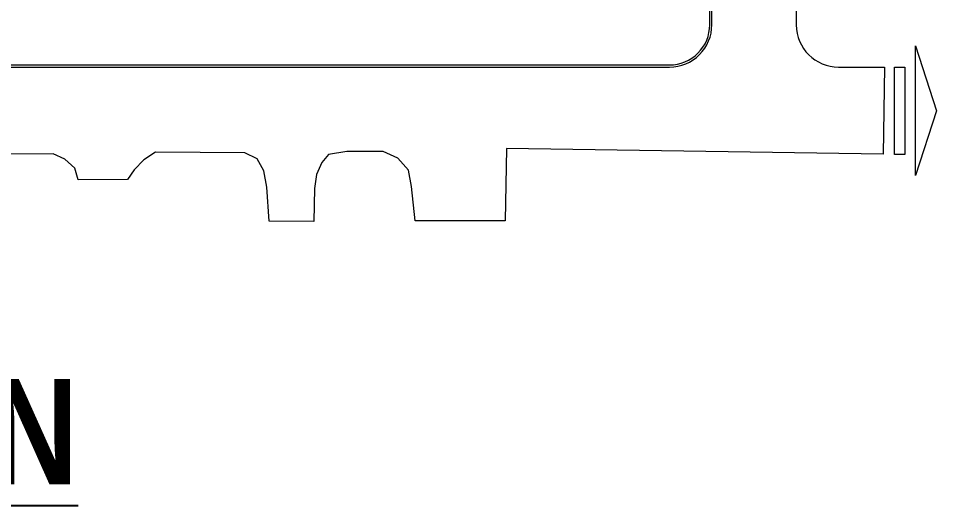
# Model space of a CAD drawing. Header units: millimetres. Extents: x 379264 to 1158416, y -283062 to 356890.
# Drawn here: x 1052971 to 1054710, y -7357 to -6435 of the extents above; entities that cross this region are included whole.
import ezdxf

# ---------------------------------------------------------------- set-up
doc = ezdxf.new("R2010")
doc.units = ezdxf.units.MM
doc.layers.add('BLOCK A - CHI TIET THANG 2$0$Dim 50', color=1, linetype='Continuous')
doc.layers.add('CHI TIET THANG SAN VUON$0$DnW', color=20, linetype='Continuous')
doc.layers.add('keyplan TANG 1$0$Hatch vat lieu', color=250, linetype='Continuous', lineweight=5)
doc.layers.add('keyplan TANG 1$0$Net Thay khac', color=250, linetype='Continuous', lineweight=15)
doc.styles.add('BLOCK A - CHI TIET THANG 2$0$VNI-HelveC', font='VHELVCN_0.TTF')

# ---------------------------------------------------------------- blocks, each defined once
blk = doc.blocks.new('keyplan TANG 1')
at = {"layer": 'keyplan TANG 1$0$Hatch vat lieu'}
blk.add_lwpolyline([(31332.6, 66150, 0.4142136), (29532.7, 64350), (29532.7, 56321, 0.1989102), (31231.5, 52219.8), (35712.6, 47738.7, -0.1989309), (37528.5, 43354.2), (37527.6, 30734.4, -0.1988939), (35711.6, 26350.8), (31231.7, 21871, 0.1989147), (29533, 17769.7), (29533.2, -14000, 0.4142116), (33333.2, -17800), (105549.8, -17800, 0.4142149), (109349.8, -14000), (109349.6, 42637.1, 0.1989118), (107650.8, 46738.3), (103168.9, 51220.3, -0.1988939), (101352.9, 55603.9), (101352, 67603.4, -0.1989309), (103167.9, 71987.9)], format="xyb", dxfattribs=at)
at = {"layer": 'keyplan TANG 1$0$Net Thay khac'}
for points in [[(117549, 168266.8), (117549.8, -14005.5, 0.4142122), (121549.8, -18005.4), (125899.8, -18005.4), (125774.5, -26262.7), (90092.3, -25721.2), (89988.4, -32572.3), (81465.4, -32544.2), (81119.3, -29299.3), (80820.7, -27754.9), (79808, -26635), (78427.5, -26002.8), (74977.4, -25997.4), (73259.3, -26270.5), (72629.6, -27034.3), (72115.2, -28182.8), (71917.6, -29481.4), (71871.8, -32634.7), (67611.5, -32585.6), (67409.1, -29354.6), (67134.4, -27827.5), (66478, -26690.3), (65338.1, -26127.7), (56847, -26042.7), (55746.8, -26786.2), (54842.7, -27721.3), (54226.4, -28641.8), (49551.8, -28681.7), (49222.4, -27587.4), (48288.6, -26730.1), (47178.2, -26218.4), (33229.5, -26313.7)], [(31332.6, 66350, 0.4142136), (29332.7, 64350), (29332.7, 56321, 0.1989102), (31090.1, 52078.4), (35571.1, 47597.3, -0.1989309), (37328.5, 43354.2), (37327.6, 30734.5, -0.1988939), (35570.2, 26492.2), (31090.3, 22012.4, 0.1989147), (29333, 17769.7), (29333.2, -14000, 0.4142116), (33333.2, -18000), (105549.8, -18000, 0.4142149), (109549.8, -14000), (109549.6, 42637.1, 0.1989118), (107792.2, 46879.8), (103310.3, 51361.7, -0.1988939), (101552.9, 55603.9), (101552, 67603.5, -0.1989309), (103309.3, 71846.5)]]:
    blk.add_lwpolyline(points, format="xyb", dxfattribs=at)
for points in [[(130837.2, -22134.1), (128837.2, -28278.9), (128837.2, -16005.4)], [(127837.2, -18005.4), (127837.2, -26278.9), (126837.2, -26278.9), (126837.2, -18005.4)]]:
    blk.add_lwpolyline(points, close=True, dxfattribs=at)

msp = doc.modelspace()

# ---------------------------------------------------------------- block references
at = {"layer": 'CHI TIET THANG SAN VUON$0$DnW', "xscale": 0.02, "yscale": 0.02, "zscale": 0.02}
msp.add_blockref('keyplan TANG 1', (1052093.63, -6167.21), dxfattribs=at)

# ---------------------------------------------------------------- texts
at = {"layer": 'BLOCK A - CHI TIET THANG 2$0$Dim 50', "color": 3, "insert": (1052505.23, -7217.43), "char_height": 200, "attachment_point": 5, "style": 'BLOCK A - CHI TIET THANG 2$0$VNI-HelveC', "bg_fill": 3, "box_fill_scale": 1.1, "bg_fill_color": 256, "bg_fill_true_color": 13158600, "bg_fill_transparency": 0}
msp.add_mtext('\\A1;{\\fVNI-Helve-Condense|b1|i0|c0|p2;\\LKEY PLAN}', dxfattribs=at)

doc.saveas('drawing.dxf')
